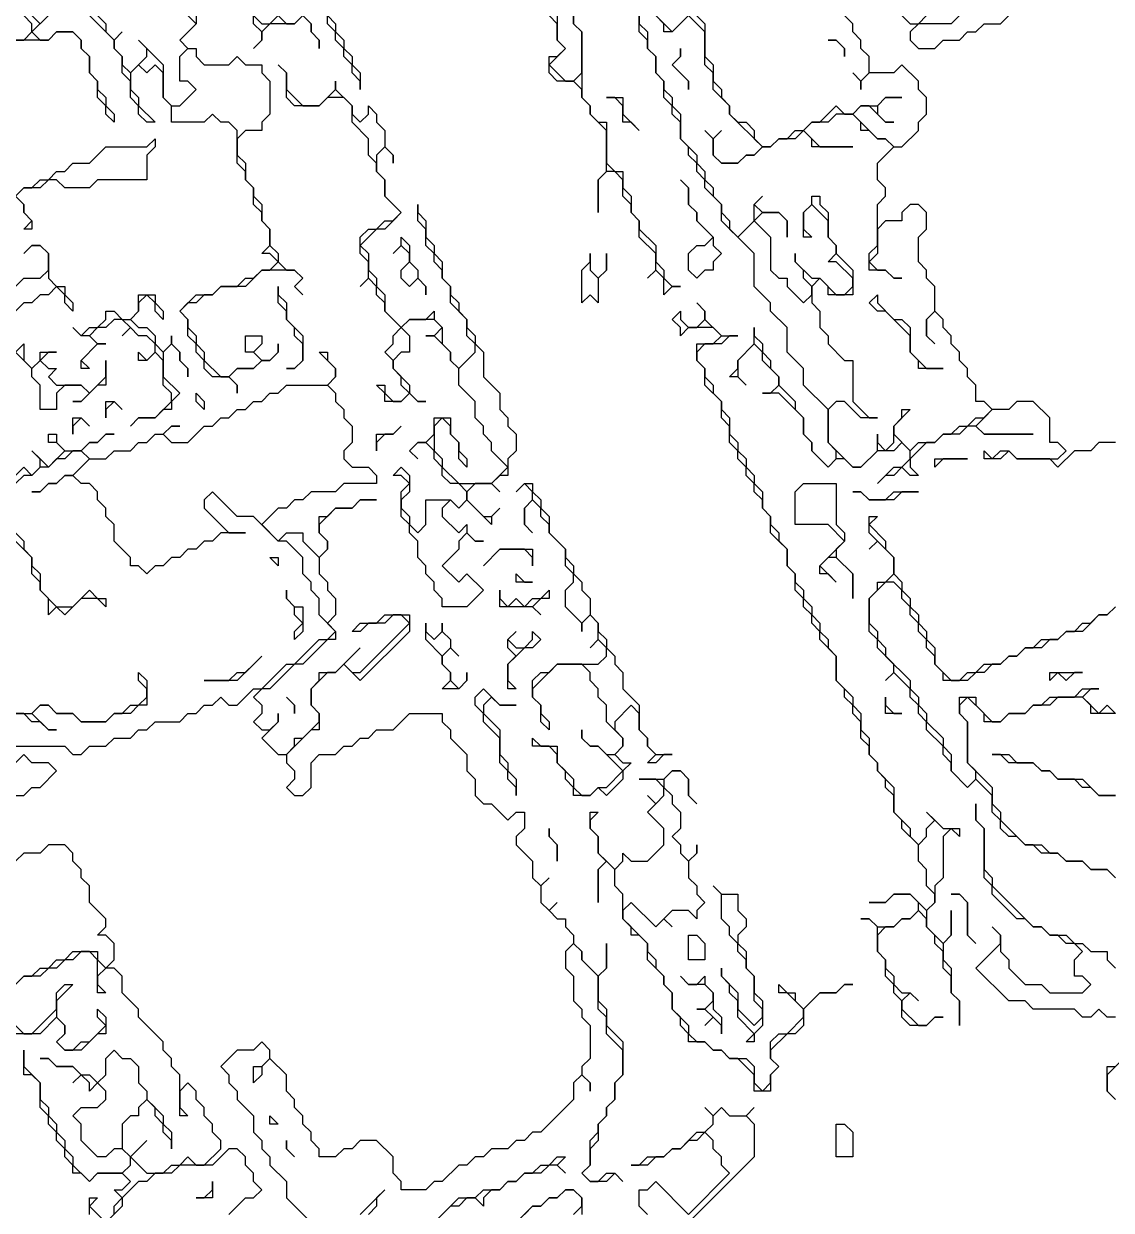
# Model space of a CAD drawing. Header units: metres. Extents: x 0 to 96.9, y 0 to 54.3.
# Drawn here: x 24.6 to 37.85, y 26.55 to 41 of the extents above; entities that cross this region are included whole.
import ezdxf

# ---------------------------------------------------------------- set-up
doc = ezdxf.new("R2010")
doc.units = ezdxf.units.M

msp = doc.modelspace()

# ---------------------------------------------------------------- linework, layer by layer
for points in [[(26.7, 41.7), (26.7, 41), (26.5, 40.8), (26.6, 40.7), (26.7, 40.7), (26.7, 40.6), (26.8, 40.5), (27.1, 40.5), (27.2, 40.6), (27.3, 40.5), (27.5, 40.5), (27.5, 40.4), (27.6, 40.3), (27.6, 39.9), (27.5, 39.8), (27.5, 39.7), (27.3, 39.7), (27.2, 39.6), (27.2, 39.4), (27.3, 39.3), (27.3, 39.1), (27.4, 39), (27.4, 38.9), (27.5, 38.8), (27.5, 38.6), (27.6, 38.5), (27.6, 38.3), (27.7, 38.2), (27.7, 38.1), (27.8, 38), (27.9, 38), (28, 37.9), (27.9, 37.8), (28, 37.7), (27.9, 37.8), (28, 37.9), (27.9, 38), (27.5, 38), (27.3, 37.8), (27, 37.8), (26.9, 37.7), (26.8, 37.7), (26.7, 37.6), (26.6, 37.6), (26.5, 37.5), (26.6, 37.4), (26.6, 37.3), (26.7, 37.2), (26.7, 37.1), (26.8, 37), (26.8, 36.9), (27, 36.7), (27.1, 36.7), (27.2, 36.8), (27.4, 36.8), (27.5, 36.9), (27.4, 37), (27.3, 37), (27.3, 37.2), (27.5, 37.2), (27.5, 37.1), (27.4, 37), (27.5, 36.9), (27.6, 36.9), (27.7, 37), (27.7, 37.1), (27.7, 37), (27.6, 36.9), (27.5, 36.9), (27.4, 36.8), (27.2, 36.8), (27.1, 36.7), (27.2, 36.6), (27.2, 36.5), (27.2, 36.6), (27.1, 36.7), (26.9, 36.7), (26.8, 36.8), (26.8, 36.9), (26.7, 37), (26.7, 37.1), (26.6, 37.2), (26.6, 37.4), (26.5, 37.5), (26.7, 37.7), (26.9, 37.7), (27, 37.8), (27.2, 37.8), (27.3, 37.9), (27.4, 37.9), (27.5, 38), (27.6, 38), (27.7, 38.1), (27.6, 38.2), (27.5, 38.2), (27.6, 38.3), (27.6, 38.5), (27.5, 38.6), (27.5, 38.7), (27.4, 38.8), (27.4, 39), (27.3, 39.1), (27.3, 39.2), (27.2, 39.3), (27.2, 39.7), (27.1, 39.8), (27, 39.8), (26.9, 39.9), (26.8, 39.8), (26.4, 39.8), (26.4, 40), (26.3, 40.1), (26.3, 40.4), (26.2, 40.5), (26.1, 40.4), (26, 40.5), (25.9, 40.4), (25.9, 40.2), (26, 40.1), (26, 40), (26.2, 39.8), (26.1, 39.8), (26, 39.9), (26, 40), (25.9, 40.1), (25.9, 40.3), (25.8, 40.4), (25.8, 40.6), (25.7, 40.7), (25.7, 40.8), (25.3, 41.2)], [(24.5, 41.3), (24.8, 41), (24.9, 41.1)], [(25.4, 41.2), (25.6, 41), (25.6, 40.9), (25.7, 40.8), (25.8, 40.9), (25.7, 40.8), (25.7, 40.7), (25.8, 40.6), (25.8, 40.5), (25.9, 40.4), (26.1, 40.6), (26.1, 40.7), (26, 40.8), (26.3, 40.5), (26.3, 40.1), (26.4, 40), (26.5, 40), (26.7, 40.2), (26.6, 40.3), (26.5, 40.3), (26.5, 40.6), (26.6, 40.7), (26.5, 40.8), (26.7, 41), (26.5, 41.2)], [(27.9, 41.2), (28.1, 41), (28.1, 40.9), (28.2, 40.8), (28.2, 40.7), (28.2, 40.8), (28.1, 40.9), (28.1, 41), (28, 41.1), (27.9, 41), (27.6, 41), (27.5, 40.9), (27.5, 40.8), (27.4, 40.7), (27.5, 40.8), (27.5, 40.9), (27.4, 41), (27.4, 41.2)], [(32.6, 41.3), (32.9, 41), (32.9, 40.6), (33, 40.5), (33, 40.3), (33.1, 40.2), (33.1, 40.1), (33.2, 40), (33.2, 39.9), (33.3, 39.8), (33.4, 39.8), (33.5, 39.7), (33.5, 39.6), (33.6, 39.5), (33.7, 39.5), (33.8, 39.6), (33.9, 39.6), (34, 39.7), (34.1, 39.7), (34.2, 39.8), (34.3, 39.8), (34.5, 40), (34.6, 39.9), (34.7, 39.9), (34.8, 40), (35, 40), (35.1, 40.1), (35.3, 40.1), (35.1, 40.1), (35, 40), (35, 39.9), (35.1, 39.8), (35.2, 39.8), (35.1, 39.8), (34.9, 40), (34.8, 40), (34.7, 39.9), (35, 39.6), (35.1, 39.6), (35.2, 39.5), (35.3, 39.5), (35.5, 39.7), (35.5, 39.8), (35.6, 39.9), (35.6, 40.1), (35.5, 40.2), (35.5, 40.3), (35.3, 40.5), (35.2, 40.4), (34.9, 40.4), (34.8, 40.3), (34.8, 40.2), (34.8, 40.3), (34.7, 40.4), (34.8, 40.3), (34.9, 40.4), (34.9, 40.6), (34.8, 40.7), (34.8, 40.8), (34.7, 40.9), (34.7, 41), (34.6, 41.1)], [(35.2, 41.2), (35.4, 41), (35.5, 41), (35.6, 41.1)], [(24.9, 41.1), (24.7, 40.9), (24.8, 40.8), (24.9, 40.8), (25, 40.9), (25.2, 40.9), (25.3, 40.8), (25.3, 40.7), (25.4, 40.6), (25.4, 40.4), (25.5, 40.3), (25.5, 40.2), (25.6, 40.1), (25.6, 40), (25.7, 39.9), (25.7, 39.8), (25.6, 39.9), (25.6, 40), (25.5, 40.1), (25.5, 40.3), (25.4, 40.4), (25.4, 40.6), (25.3, 40.7), (25.3, 40.8), (25.2, 40.9), (25, 40.9), (24.9, 40.8), (24.5, 40.8), (24.6, 40.8), (24.7, 40.9), (24.7, 41), (24.6, 41.1)], [(27.4, 41.1), (27.5, 41), (27.6, 41), (27.7, 41.1), (27.8, 41), (27.9, 41), (28, 41.1)], [(28.3, 41.1), (28.4, 41), (28.4, 40.9), (28.5, 40.8), (28.5, 40.7), (28.6, 40.6), (28.6, 40.5), (28.7, 40.4), (28.7, 40.2), (28.7, 40.3), (28.6, 40.4), (28.6, 40.5), (28.5, 40.6), (28.5, 40.7), (28.4, 40.8), (28.4, 40.9), (28.3, 41), (28.3, 41.1)], [(31.1, 41.1), (31.1, 40.8), (31.2, 40.7), (31, 40.5), (31.2, 40.3), (31.3, 40.3), (31.4, 40.4), (31.4, 40.9), (31.3, 41), (31.3, 41.1), (31.3, 41), (31.4, 40.9), (31.4, 40.1), (31.5, 40), (31.5, 39.9), (31.6, 39.8), (31.7, 39.8), (31.7, 39.3), (31.8, 39.2), (31.9, 39.2), (31.9, 39), (32, 38.9), (32, 38.7), (32.1, 38.6), (32.1, 38.5), (32.3, 38.3), (32.3, 38.1), (32.4, 38), (32.4, 37.9), (32.5, 37.8), (32.6, 37.8), (32.5, 37.8), (32.4, 37.7), (32.4, 37.9), (32.3, 38), (32.2, 37.9), (32.3, 38), (32.3, 38.2), (32.1, 38.4), (32.1, 38.6), (32, 38.7), (32, 38.8), (31.9, 38.9), (31.9, 39.1), (31.8, 39.2), (31.7, 39.2), (31.6, 39.1), (31.6, 38.7), (31.6, 39.1), (31.7, 39.2), (31.7, 39.7), (31.5, 39.9), (31.5, 40), (31.4, 40.1), (31.4, 40.2), (31.3, 40.3), (31.1, 40.3), (31, 40.4), (31, 40.6), (31.1, 40.6), (31.2, 40.7), (31.1, 40.8), (31.1, 41), (31, 41.1)], [(37.9, 35.9), (37.7, 35.9), (37.6, 35.8), (37.4, 35.8), (37.2, 35.6), (37.1, 35.7), (36.7, 35.7), (36.6, 35.8), (36.5, 35.7), (36.3, 35.7), (36.3, 35.8), (36.4, 35.7), (36.5, 35.8), (36.6, 35.8), (36.7, 35.7), (37.2, 35.7), (37.3, 35.8), (37.2, 35.9), (37.1, 35.9), (37.1, 36.2), (36.9, 36.4), (36.7, 36.4), (36.6, 36.3), (36.4, 36.3), (36.2, 36.1), (36.3, 36), (36.9, 36), (36.3, 36), (36.2, 36.1), (36.1, 36.1), (36, 36), (35.8, 36), (35.7, 35.9), (35.6, 35.9), (35.4, 35.7), (35.4, 35.6), (35.5, 35.5), (35.4, 35.5), (35.3, 35.6), (35.2, 35.5), (35.1, 35.5), (35, 35.4), (35.2, 35.6), (35.3, 35.6), (35.4, 35.7), (35.4, 35.8), (35.3, 35.9), (35.2, 35.8), (35, 35.8), (34.8, 35.6), (34.7, 35.6), (34.6, 35.7), (34.5, 35.7), (34.4, 35.6), (34.2, 35.8), (34.2, 35.9), (34.1, 36), (34.1, 36.2), (33.8, 36.5), (33.6, 36.5), (33.7, 36.5), (33.8, 36.6), (33.8, 36.7), (33.6, 36.9), (33.6, 37), (33.5, 37.1), (33.3, 36.9), (33.3, 36.7), (33.4, 36.6), (33.3, 36.7), (33.2, 36.7), (33.3, 36.8), (33.3, 36.9), (33.5, 37.1), (33.5, 37.3), (33.5, 37.2), (33.6, 37.1), (33.6, 37), (33.7, 36.9), (33.7, 36.8), (33.8, 36.7), (33.8, 36.6), (34, 36.4), (34, 36.3), (34.1, 36.2), (34.1, 36), (34.2, 35.9), (34.2, 35.8), (34.4, 35.6), (34.5, 35.7), (34.5, 35.8), (34.4, 35.9), (34.4, 36.3), (34.1, 36.6), (34.1, 36.8), (33.9, 37), (33.9, 37.3), (33.7, 37.5), (33.7, 37.6), (33.5, 37.8), (33.5, 38.2), (33.1, 38.6), (33.1, 38.8), (32.9, 39), (32.9, 39.1), (32.8, 39.2), (32.8, 39.3), (32.7, 39.4), (32.7, 39.5), (32.6, 39.6), (32.6, 39.8), (32.5, 39.9), (32.5, 40), (32.4, 40.1), (32.4, 40.3), (32.3, 40.4), (32.3, 40.6), (32.2, 40.7), (32.2, 40.8), (32.1, 40.9), (32.1, 41.1)], [(32.1, 41.1), (32.1, 41), (32.2, 40.9), (32.2, 40.7), (32.3, 40.6), (32.3, 40.4), (32.4, 40.3), (32.4, 40.2), (32.5, 40.1), (32.5, 40), (32.6, 39.9), (32.6, 39.6), (32.8, 39.4), (32.8, 39.3), (32.9, 39.2), (32.9, 39.1), (33, 39), (33, 38.9), (33.1, 38.8), (33.1, 38.7), (33.2, 38.6), (33.2, 38.5), (33.3, 38.4), (33.5, 38.6), (33.5, 38.8), (33.6, 38.9), (33.5, 38.8), (33.6, 38.7), (33.8, 38.7), (33.9, 38.6), (33.9, 38.4), (33.9, 38.6), (33.8, 38.7), (33.6, 38.7), (33.5, 38.6), (33.7, 38.4), (33.7, 38), (33.8, 37.9), (33.9, 37.9), (33.9, 37.8), (34.1, 37.6), (34.2, 37.7), (34.2, 37.8), (34.1, 37.9), (34.1, 38), (34, 38.1), (34, 38.2), (34, 38.1), (34.2, 37.9), (34.3, 37.9), (34.5, 37.7), (34.6, 37.7), (34.7, 37.8), (34.7, 37.9), (34.5, 38.1), (34.4, 38.1), (34.5, 38.2), (34.5, 38.3), (34.4, 38.4), (34.4, 38.6), (34.2, 38.8), (34.1, 38.7), (34.1, 38.5), (34.2, 38.4), (34.1, 38.4), (34.1, 38.7), (34.2, 38.8), (34.2, 38.9), (34.3, 38.9), (34.3, 38.8), (34.4, 38.7), (34.4, 38.4), (34.5, 38.3), (34.5, 38.2), (34.7, 38), (34.7, 37.7), (34.4, 37.7), (34.4, 37.8), (34.3, 37.9), (34.2, 37.8), (34.2, 37.6), (34.3, 37.5), (34.3, 37.3), (34.4, 37.2), (34.4, 37.1), (34.6, 36.9), (34.7, 36.9), (34.7, 36.4), (34.9, 36.2), (35, 36.2), (34.8, 36.2), (34.6, 36.4), (34.5, 36.4), (34.4, 36.3), (34.4, 35.9), (34.7, 35.6), (34.8, 35.6), (35, 35.8), (35, 36), (35, 35.9), (35.1, 35.8), (35.2, 35.9), (35.2, 36.1), (35.3, 36.2), (35.3, 36.3), (35.4, 36.3), (35.2, 36.1), (35.2, 36), (35.4, 35.8), (35.5, 35.9), (35.7, 35.9), (35.8, 36), (35.9, 36), (36, 36.1), (36.1, 36.1), (36.2, 36.2), (36.3, 36.2), (36.4, 36.3), (36.3, 36.4), (36.2, 36.4), (36.2, 36.6), (36.1, 36.7), (36.1, 36.8), (36, 36.9), (36, 37), (35.9, 37.1), (35.9, 37.2), (35.8, 37.3), (35.8, 37.4), (35.7, 37.5), (35.6, 37.4), (35.6, 37.2), (35.7, 37.1), (35.6, 37.2), (35.6, 37.4), (35.7, 37.5), (35.7, 37.8), (35.6, 37.9), (35.6, 38), (35.5, 38.1), (35.5, 38.4), (35.6, 38.5), (35.6, 38.7), (35.5, 38.8), (35.4, 38.8), (35.3, 38.7), (35.3, 38.6), (35.1, 38.6), (35, 38.5), (35, 38.2), (34.9, 38.1), (35, 38), (35.1, 38), (35.2, 37.9), (35.3, 37.9), (35.2, 37.9), (35.1, 38), (34.9, 38), (34.9, 38.2), (35, 38.3), (35, 38.8), (35.1, 38.9), (35.1, 39), (35, 39.1), (35, 39.3), (35.2, 39.5), (35.1, 39.6), (35, 39.6), (34.9, 39.7), (34.8, 39.7), (34.8, 39.8), (34.7, 39.9), (34.5, 39.9), (34.4, 39.8), (34.2, 39.8), (34.1, 39.7), (34.3, 39.5), (34.7, 39.5), (34.2, 39.5), (34.2, 39.6), (34.1, 39.7), (34, 39.6), (33.8, 39.6), (33.7, 39.5), (33.6, 39.5), (33.5, 39.4), (33.4, 39.4), (33.3, 39.3), (33.1, 39.3), (33, 39.4), (33, 39.6), (32.9, 39.7), (33, 39.6), (33.1, 39.7), (33, 39.6), (33, 39.4), (33.1, 39.3), (33.3, 39.3), (33.4, 39.4), (33.5, 39.4), (33.6, 39.5), (33.2, 39.9), (33.2, 40), (33, 40.2), (33, 40.4), (32.9, 40.5), (32.9, 40.9), (32.7, 41.1), (32.5, 40.9), (32.4, 40.9), (32.4, 41), (32.3, 41.1), (32.5, 40.9), (32.7, 41.1)], [(36, 41.1), (35.9, 41), (35.5, 41), (35.4, 40.9), (35.4, 40.8), (35.5, 40.7), (35.7, 40.7), (35.8, 40.8), (36, 40.8), (36.1, 40.9), (36.2, 40.9), (36.3, 41), (36.5, 41), (36.6, 41.1)], [(24.5, 38.9), (24.6, 39), (24.7, 39), (24.8, 39.1), (24.9, 39.1), (25, 39.2), (25.1, 39.2), (25.2, 39.3), (25.4, 39.3), (25.6, 39.5), (26.1, 39.5), (26.2, 39.6), (26.2, 39.5), (26.1, 39.4), (26.1, 39.1), (25.5, 39.1), (25.4, 39), (25.1, 39), (25, 39.1), (24.9, 39.1), (24.8, 39), (24.6, 39), (24.5, 38.9), (24.6, 38.8), (24.6, 38.7), (24.7, 38.6), (24.7, 38.5), (24.6, 38.5), (24.7, 38.6), (24.6, 38.7), (24.6, 38.8), (24.5, 38.9)], [(24.5, 37.8), (24.6, 37.9), (24.8, 37.9), (24.9, 38), (24.9, 38.2), (24.8, 38.3), (24.7, 38.3), (24.6, 38.2), (24.7, 38.3), (24.8, 38.3), (24.9, 38.2), (24.9, 37.9), (25, 37.8), (25.1, 37.8), (25.1, 37.7), (25.2, 37.6), (25.2, 37.5), (25.1, 37.6), (25.1, 37.7), (25, 37.8), (24.9, 37.7), (24.8, 37.7), (24.7, 37.6), (24.6, 37.6), (24.5, 37.5)], [(24.4, 35.4), (24.6, 35.6), (24.7, 35.5), (24.8, 35.6), (24.8, 35.7), (24.7, 35.8), (24.9, 35.6), (25.1, 35.8), (25, 35.9), (24.9, 35.9), (24.9, 36), (25, 36), (25, 35.9), (25.1, 35.8), (25.3, 35.8), (25.4, 35.9), (25.5, 35.9), (25.6, 36), (25.7, 36), (25.6, 36), (25.5, 35.9), (25.4, 35.9), (25.3, 35.8), (25.4, 35.7), (25.6, 35.7), (25.7, 35.8), (25.9, 35.8), (26, 35.9), (26.1, 35.9), (26.2, 36), (26.3, 36), (26.4, 36.1), (26.5, 36.1), (26.4, 36.1), (26.3, 36), (26.4, 35.9), (26.6, 35.9), (26.8, 36.1), (26.9, 36.1), (27, 36.2), (27.1, 36.2), (27.2, 36.3), (27.3, 36.3), (27.4, 36.4), (27.5, 36.4), (27.6, 36.5), (27.7, 36.5), (27.8, 36.6), (28.3, 36.6), (28.4, 36.7), (28.4, 36.8), (28.2, 37), (28.3, 37), (28.3, 36.9), (28.4, 36.8), (28.4, 36.7), (28.3, 36.6), (28.4, 36.5), (28.4, 36.4), (28.5, 36.3), (28.5, 36.2), (28.6, 36.1), (28.6, 35.9), (28.5, 35.8), (28.5, 35.7), (28.6, 35.6), (28.8, 35.6), (28.9, 35.5), (28.9, 35.4), (28.5, 35.4), (28.4, 35.3), (28.1, 35.3), (28, 35.2), (27.9, 35.2), (27.8, 35.1), (27.7, 35.1), (27.5, 34.9), (27.7, 34.7), (27.8, 34.8), (28, 34.8), (28, 34.7), (28.2, 34.5), (28.3, 34.6), (28.3, 34.7), (28.2, 34.8), (28.2, 35), (28.3, 35), (28.4, 35.1), (28.6, 35.1), (28.7, 35.2), (28.9, 35.2), (28.7, 35.2), (28.6, 35.1), (28.4, 35.1), (28.2, 34.9), (28.2, 34.8), (28.3, 34.7), (28.3, 34.6), (28.2, 34.5), (28.2, 34.3), (28.3, 34.2), (28.3, 34.1), (28.4, 34), (28.4, 33.8), (28.3, 33.7), (28.4, 33.6), (28.4, 33.5), (28.3, 33.5), (28, 33.2), (27.9, 33.2), (27.6, 32.9), (27.5, 32.9), (27.4, 32.8), (27.5, 32.7), (27.5, 32.6), (27.4, 32.5), (27.5, 32.4), (27.6, 32.4), (27.7, 32.5), (27.7, 32.6), (27.7, 32.5), (27.5, 32.3), (27.7, 32.1), (27.8, 32.1), (27.9, 32.2), (27.9, 32.3), (28, 32.3), (28.2, 32.5), (28.2, 32.6), (28.1, 32.7), (28.1, 32.9), (28.2, 33), (28.2, 33.1), (28.4, 33.1), (28.7, 33.4), (28.5, 33.2), (28.6, 33.1), (28.7, 33.1), (29.3, 33.7), (29.2, 33.8), (29.1, 33.8), (29, 33.7), (28.8, 33.7), (28.7, 33.6), (28.6, 33.6), (28.7, 33.7), (28.9, 33.7), (29, 33.8), (29.3, 33.8), (29.3, 33.6), (28.7, 33), (28.5, 33.2), (28.4, 33.1), (28.3, 33.1), (28.1, 32.9), (28.1, 32.7), (28.2, 32.6), (28.2, 32.4), (28.1, 32.4), (27.8, 32.1), (27.8, 32), (27.9, 31.9), (27.9, 31.8), (27.8, 31.7), (27.9, 31.6), (28, 31.6), (28.1, 31.7), (28.1, 32), (28.2, 32.1), (28.4, 32.1), (28.5, 32.2), (28.6, 32.2), (28.7, 32.3), (28.8, 32.3), (28.9, 32.4), (29.1, 32.4), (29.3, 32.6), (29.7, 32.6), (29.7, 32.5), (29.8, 32.4), (29.8, 32.3), (30, 32.1), (30, 31.9), (30.1, 31.8), (30.1, 31.6), (30.2, 31.5), (30.3, 31.5), (30.5, 31.3), (30.6, 31.4), (30.7, 31.4), (30.7, 31.2), (30.6, 31.1), (30.6, 31), (30.8, 30.8), (30.8, 30.6), (30.9, 30.5), (31, 30.6), (30.9, 30.5), (30.9, 30.3), (31, 30.2), (31.1, 30.3), (31, 30.2), (31.1, 30.1), (31.2, 30.1), (31.2, 30), (31.3, 29.9), (31.3, 29.8), (31.4, 29.7), (31.4, 29.6), (31.6, 29.4), (31.7, 29.5), (31.7, 29.8), (31.7, 29.5), (31.6, 29.4), (31.6, 29.1), (31.7, 29), (31.7, 28.8), (31.9, 28.6), (31.9, 28.2), (31.8, 28.1), (31.8, 27.9), (31.7, 27.8), (31.7, 27.7), (31.6, 27.6), (31.6, 27.4), (31.5, 27.3), (31.5, 27.1), (31.4, 27), (31.5, 26.9), (31.6, 26.9), (31.7, 27), (31.8, 27), (31.9, 26.9), (31.8, 27), (31.7, 26.9), (31.5, 26.9), (31.4, 27), (31.5, 27.1), (31.5, 27.4), (31.6, 27.5), (31.6, 27.6), (31.7, 27.7), (31.7, 27.8), (31.8, 27.9), (31.8, 28.1), (31.9, 28.2), (31.9, 28.5), (31.7, 28.7), (31.7, 28.9), (31.6, 29), (31.6, 29.4), (31.4, 29.6), (31.4, 29.7), (31.3, 29.8), (31.2, 29.7), (31.2, 29.5), (31.3, 29.4), (31.3, 29.1), (31.4, 29), (31.4, 28.9), (31.5, 28.8), (31.5, 28.4), (31.4, 28.3), (31.4, 28.2), (31.5, 28.1), (31.5, 28), (31.5, 28.1), (31.4, 28.2), (31.3, 28.1), (31.3, 27.9), (30.9, 27.5), (30.8, 27.5), (30.7, 27.4), (30.6, 27.4), (30.5, 27.3), (30.3, 27.3), (30.2, 27.2), (30.1, 27.2), (30, 27.1), (29.9, 27.1), (29.7, 26.9), (29.6, 26.9), (29.5, 26.8), (29.2, 26.8), (29.2, 26.9), (29.1, 27), (29.1, 27.2), (28.9, 27.4), (28.7, 27.4), (28.6, 27.3), (28.5, 27.3), (28.4, 27.2), (28.2, 27.2), (28.2, 27.3), (28.1, 27.4), (28.1, 27.5), (28, 27.6), (28, 27.7), (27.9, 27.8), (27.9, 27.9), (27.8, 28), (27.8, 28.2), (27.6, 28.4), (27.5, 28.3), (27.5, 28.2), (27.4, 28.1), (27.4, 28.3), (27.5, 28.3), (27.6, 28.4), (27.6, 28.5), (27.5, 28.6), (27.4, 28.5), (27.2, 28.5), (27, 28.3), (27.1, 28.2), (27.1, 28.1), (27.2, 28), (27.2, 27.9), (27.4, 27.7), (27.4, 27.5), (27.5, 27.4), (27.5, 27.3), (27.6, 27.2), (27.6, 27.1), (27.8, 26.9), (27.8, 26.7), (28.1, 26.4)], [(24.5, 32.2), (25.1, 32.2), (25.2, 32.1), (25.3, 32.1), (25.4, 32.2), (25.6, 32.2), (25.7, 32.3), (25.9, 32.3), (26, 32.4), (26.1, 32.4), (26.2, 32.5), (26.5, 32.5), (26.6, 32.6), (26.7, 32.6), (26.8, 32.7), (26.9, 32.7), (27, 32.8), (27.1, 32.7), (27.2, 32.7), (27.4, 32.9), (27.5, 32.9), (27.8, 33.2), (27.9, 33.2), (28.2, 33.5), (28.3, 33.5), (28.4, 33.6), (28.2, 33.8), (28.2, 34), (28.1, 34.1), (28.1, 34.2), (28, 34.3), (28, 34.5), (27.8, 34.7), (27.7, 34.7), (27.4, 35), (27.2, 35), (26.9, 35.3), (26.8, 35.2), (26.8, 35.1), (27.1, 34.8), (27.3, 34.8), (27, 34.8), (26.9, 34.7), (26.8, 34.7), (26.7, 34.6), (26.6, 34.6), (26.5, 34.5), (26.4, 34.5), (26.3, 34.4), (26.2, 34.4), (26.1, 34.3), (26, 34.4), (25.9, 34.4), (25.9, 34.5), (25.7, 34.7), (25.7, 34.9), (25.6, 35), (25.6, 35.1), (25.5, 35.2), (25.5, 35.3), (25.4, 35.4), (25.3, 35.4), (25.2, 35.5), (25.1, 35.5), (25, 35.4), (24.9, 35.4), (24.8, 35.3), (24.7, 35.3), (24.8, 35.3), (24.9, 35.4), (25, 35.4), (25.1, 35.5), (25.2, 35.5), (25.4, 35.7), (25.3, 35.8), (25.2, 35.8), (25.1, 35.7), (25, 35.7), (24.9, 35.6), (24.8, 35.6), (24.7, 35.5), (24.6, 35.5), (24.5, 35.4)], [(37.9, 30.6), (37.8, 30.7), (37.6, 30.7), (37.5, 30.8), (37.3, 30.8), (37.2, 30.9), (37, 30.9), (36.9, 31), (36.8, 31), (36.7, 31.1), (36.6, 31.1), (36.5, 31.2), (36.5, 31.3), (36.4, 31.4), (36.4, 31.6), (36.2, 31.8), (36.1, 31.7), (35.9, 31.9), (35.9, 32), (35.8, 32.1), (35.8, 32.2), (35.6, 32.4), (35.6, 32.5), (35.5, 32.6), (35.5, 32.7), (35.4, 32.8), (35.4, 32.9), (35.2, 33.1), (35.1, 33), (35.2, 33.1), (35.2, 33.2), (35, 33.4), (35, 33.5), (34.9, 33.6), (34.9, 34), (35, 34.1), (35, 34.2), (35.1, 34.2), (35.2, 34.3), (35.2, 34.5), (35, 34.7), (34.9, 34.6), (35, 34.7), (34.9, 34.8), (34.9, 35), (35, 35), (34.9, 34.9), (35.1, 34.7), (35.1, 34.6), (35.2, 34.5), (35.2, 34.3), (35.3, 34.2), (35.3, 34.1), (35.4, 34), (35.4, 33.9), (35.5, 33.8), (35.5, 33.7), (35.6, 33.6), (35.6, 33.5), (35.7, 33.4), (35.7, 33.2), (35.9, 33), (36, 33), (36.1, 33.1), (36.2, 33.1), (36.3, 33.2), (36.5, 33.2), (36.6, 33.3), (36.7, 33.3), (36.8, 33.4), (36.9, 33.4), (37, 33.5), (37.2, 33.5), (37.3, 33.6), (37.4, 33.6), (37.5, 33.7), (37.6, 33.7), (37.7, 33.8), (37.8, 33.8), (37.9, 33.9)], [(24.5, 34.8), (24.6, 34.7), (24.6, 34.6), (24.7, 34.5), (24.7, 34.4), (24.8, 34.3), (24.8, 34.1), (25, 33.9), (25.2, 33.9), (25.4, 34.1), (25.5, 34), (25.6, 34), (25.6, 33.9), (25.5, 34), (25.3, 34), (25.1, 33.8), (25, 33.9), (24.9, 33.8), (24.9, 34), (24.8, 34.1), (24.8, 34.2), (24.7, 34.3), (24.7, 34.5), (24.5, 34.7)], [(37.9, 33.9), (37.8, 33.8), (37.7, 33.8), (37.5, 33.6), (37.3, 33.6), (37.2, 33.5), (37.1, 33.5), (37, 33.4), (36.8, 33.4), (36.7, 33.3), (36.6, 33.3), (36.5, 33.2), (36.4, 33.2), (36.3, 33.1), (36.2, 33.1), (36.1, 33), (35.8, 33), (35.8, 33.1), (35.7, 33.2), (35.7, 33.3), (35.6, 33.4), (35.6, 33.5), (35.5, 33.6), (35.5, 33.7), (35.4, 33.8), (35.4, 33.9), (35.3, 34), (35.3, 34.1), (35.2, 34.2), (35.1, 34.2), (34.9, 34), (34.9, 33.7), (35, 33.6), (35, 33.5), (35.1, 33.4), (35.1, 33.3), (35.4, 33), (35.4, 32.9), (35.5, 32.8), (35.5, 32.7), (35.6, 32.6), (35.6, 32.5), (35.8, 32.3), (35.8, 32.2), (35.9, 32.1), (35.9, 31.9), (36.1, 31.7), (36.2, 31.8), (36.2, 31.9), (36.1, 32), (36.1, 32.5), (36, 32.6), (36, 32.8), (36.2, 32.8), (36.2, 32.7), (36.4, 32.5), (36.5, 32.5), (36.6, 32.6), (36.8, 32.6), (36.9, 32.7), (37, 32.7), (37.1, 32.8), (37.4, 32.8), (37.5, 32.9), (37.7, 32.9), (37.6, 32.9), (37.5, 32.8), (37.7, 32.6), (37.8, 32.7), (37.9, 32.6)], [(24.5, 32.6), (24.7, 32.6), (24.8, 32.7), (24.9, 32.7), (25, 32.6), (25.2, 32.6), (25.3, 32.5), (25.6, 32.5), (25.7, 32.6), (25.8, 32.6), (25.9, 32.7), (26, 32.7), (26.1, 32.8), (26.1, 32.9), (26, 33), (26, 33.1), (26.1, 33), (26.1, 32.7), (26, 32.7), (25.9, 32.6), (25.7, 32.6), (25.6, 32.5), (25.3, 32.5), (25.2, 32.6), (25, 32.6), (24.9, 32.7), (24.8, 32.7), (24.7, 32.6), (24.9, 32.4), (25, 32.4), (24.9, 32.4), (24.8, 32.5), (24.7, 32.5), (24.6, 32.6), (24.4, 32.6)], [(37.9, 32.6), (37.6, 32.6), (37.6, 32.7), (37.5, 32.8), (37.2, 32.8), (37.1, 32.7), (36.9, 32.7), (36.8, 32.6), (36.6, 32.6), (36.5, 32.5), (36.3, 32.5), (36.3, 32.6), (36.1, 32.8), (36, 32.7), (36, 32.6), (36.1, 32.5), (36.1, 32), (36.4, 31.7), (36.4, 31.5), (36.5, 31.4), (36.5, 31.3), (36.8, 31), (37, 31), (37.1, 30.9), (37.2, 30.9), (37.3, 30.8), (37.5, 30.8), (37.6, 30.7), (37.8, 30.7), (37.9, 30.6)], [(24.5, 31.6), (24.6, 31.6), (24.7, 31.7), (24.8, 31.7), (25, 31.9), (24.9, 32), (24.7, 32), (24.6, 32.1), (24.5, 32)], [(37.9, 31.6), (37.7, 31.6), (37.6, 31.7), (37.5, 31.7), (37.4, 31.8), (37.2, 31.8), (37.1, 31.9), (37, 31.9), (36.9, 32), (36.6, 32), (36.5, 32.1), (36.4, 32.1), (36.6, 32.1), (36.7, 32), (36.9, 32), (37, 31.9), (37.1, 31.9), (37.2, 31.8), (37.5, 31.8), (37.7, 31.6), (37.9, 31.6)], [(37.9, 28.9), (37.8, 28.9), (37.7, 29), (37.6, 28.9), (37.5, 28.9), (37.4, 29), (36.9, 29), (36.8, 29.1), (36.6, 29.1), (36.2, 29.5), (36.5, 29.8), (36.5, 29.9), (36.4, 30), (36.5, 29.9), (36.5, 29.7), (36.6, 29.6), (36.6, 29.5), (36.8, 29.3), (37, 29.3), (37.1, 29.2), (37.5, 29.2), (37.6, 29.3), (37.5, 29.4), (37.4, 29.4), (37.4, 29.6), (37.5, 29.7), (37.4, 29.8), (37.3, 29.8), (37.2, 29.9), (37.1, 29.9), (37, 30), (36.9, 30), (36.8, 30.1), (36.7, 30.1), (36.4, 30.4), (36.4, 30.5), (36.3, 30.6), (36.3, 31.2), (36.2, 31.3), (36.2, 31.5), (36.2, 31.3), (36.3, 31.2), (36.3, 30.7), (36.4, 30.6), (36.4, 30.5), (36.9, 30), (37, 30), (37.1, 29.9), (37.3, 29.9), (37.4, 29.8), (37.5, 29.8), (37.6, 29.7), (37.8, 29.7), (37.8, 29.6), (37.9, 29.5)], [(24.5, 29.3), (24.6, 29.4), (24.7, 29.4), (24.8, 29.5), (24.9, 29.5), (25, 29.6), (25.1, 29.6), (25.2, 29.7), (25.5, 29.7), (25.5, 29.6), (25.6, 29.5), (25.7, 29.6), (25.7, 29.8), (25.6, 29.9), (25.5, 29.9), (25.6, 30), (25.6, 30.1), (25.4, 30.3), (25.4, 30.5), (25.3, 30.6), (25.3, 30.7), (25.2, 30.8), (25.2, 30.9), (25.1, 31), (24.9, 31), (24.8, 30.9), (24.6, 30.9), (24.5, 30.8)], [(25.7, 26.5), (25.7, 26.6), (25.8, 26.7), (25.7, 26.8), (25.8, 26.8), (25.9, 26.9), (25.8, 27), (25.5, 27), (25.4, 26.9), (25.3, 27), (25.2, 27), (25.2, 27.1), (25.1, 27.2), (25.1, 27.3), (25, 27.4), (25, 27.5), (24.9, 27.6), (24.9, 27.7), (24.8, 27.8), (24.8, 28.1), (24.7, 28.2), (24.6, 28.2), (24.6, 28.5), (24.6, 28.3), (24.8, 28.1), (24.8, 27.9), (24.9, 27.8), (24.9, 27.7), (25, 27.6), (25, 27.5), (25.1, 27.4), (25.1, 27.3), (25.2, 27.2), (25.2, 27.1), (25.4, 26.9), (25.5, 27), (25.8, 27), (25.9, 27.1), (25.9, 27.2), (25.8, 27.3), (25.7, 27.3), (25.6, 27.2), (25.5, 27.2), (25.3, 27.4), (25.3, 27.6), (25.2, 27.7), (25.3, 27.8), (25.5, 27.8), (25.6, 27.9), (25.6, 28), (25.5, 28.1), (25.4, 28), (25.4, 28.1), (25.3, 28.2), (25.2, 28.1), (25.3, 28.2), (25.2, 28.3), (25, 28.3), (24.9, 28.4), (24.8, 28.4), (24.9, 28.4), (25, 28.3), (25.2, 28.3), (25.3, 28.2), (25.4, 28.2), (25.5, 28.1), (25.6, 28.2), (25.6, 28.4), (25.7, 28.5), (25.8, 28.4), (25.9, 28.4), (26, 28.3), (26, 28.1), (26.1, 28), (26.1, 27.9), (26.3, 27.7), (26.3, 27.6), (26.4, 27.5), (26.4, 27.3), (26.4, 27.4), (26.3, 27.5), (26.3, 27.6), (26.2, 27.7), (26.2, 27.8), (26.1, 27.9), (26, 27.8), (26, 27.7), (25.9, 27.7), (25.8, 27.6), (25.8, 27.3), (25.9, 27.2), (26.1, 27.4), (25.9, 27.2), (26.1, 27), (26.3, 27), (26.4, 27.1), (26.5, 27.1), (26.6, 27.2), (26.7, 27.1), (26.8, 27.1), (27, 27.3), (27, 27.4), (26.9, 27.5), (26.9, 27.6), (26.8, 27.7), (26.8, 27.8), (26.7, 27.9), (26.7, 28), (26.6, 28.1), (26.5, 28), (26.5, 27.8), (26.6, 27.7), (26.5, 27.7), (26.5, 28.2), (26.4, 28.3), (26.4, 28.4), (26.3, 28.5), (26.3, 28.6), (26, 28.9), (26, 29), (25.8, 29.2), (25.8, 29.4), (25.7, 29.5), (25.6, 29.5), (25.5, 29.4), (25.5, 29.3), (25.6, 29.2), (25.5, 29.2), (25.5, 29.6), (25.4, 29.7), (25.3, 29.7), (25.2, 29.6), (25.1, 29.6), (25, 29.5), (24.9, 29.5), (24.8, 29.4), (24.6, 29.4), (24.3, 29.1)], [(24.3, 29), (24.6, 28.7), (24.7, 28.7), (25, 29), (25, 29.2), (25.1, 29.3), (25.2, 29.3), (25, 29.1), (25, 28.9), (25.1, 28.8), (25.1, 28.7), (25, 28.6), (25.1, 28.5), (25.2, 28.5), (25.3, 28.6), (25.4, 28.6), (25.6, 28.8), (25.5, 28.9), (25.5, 29), (25.6, 28.9), (25.6, 28.7), (25.5, 28.7), (25.3, 28.5), (25.1, 28.5), (25, 28.6), (25.1, 28.7), (25.1, 28.8), (25, 28.9), (24.8, 28.7), (24.5, 28.7)], [(38, 28.4), (37.8, 28.2), (37.8, 28), (37.9, 27.9)], [(37.9, 27.9), (37.8, 28), (37.8, 28.3), (37.9, 28.3)], [(32.2, 26.5), (32.1, 26.6), (32.1, 26.8), (32.2, 26.8), (32.3, 26.9), (32.7, 26.5), (33.2, 27), (33.1, 27.1), (33.1, 27.2), (33, 27.3), (33, 27.4), (32.9, 27.5), (32.8, 27.4), (32.7, 27.4), (32.6, 27.3), (32.5, 27.3), (32.4, 27.2), (32.3, 27.2), (32.2, 27.1), (32, 27.1), (32.1, 27.1), (32.2, 27.2), (32.4, 27.2), (32.5, 27.3), (32.6, 27.3), (32.8, 27.5), (32.9, 27.5), (33, 27.6), (33, 27.7), (32.9, 27.8), (33, 27.7), (33.1, 27.8), (33.2, 27.7), (33.4, 27.7), (33.5, 27.8), (33.4, 27.7), (33.5, 27.6), (33.5, 27.2), (32.7, 26.4)], [(27.1, 26.5), (27.3, 26.7), (27.4, 26.7), (27.5, 26.8), (27.4, 26.9), (27.4, 27), (27.3, 27.1), (27.3, 27.2), (27.2, 27.3), (27.1, 27.3), (26.9, 27.1), (26.5, 27.1), (26.4, 27), (26.2, 27), (26.1, 26.9), (26, 26.9), (25.8, 26.7), (25.8, 26.6), (25.6, 26.4)], [(29.7, 26.5), (29.9, 26.7), (30.1, 26.7), (30.2, 26.8), (30.4, 26.8), (30.5, 26.9), (30.6, 26.9), (30.7, 27), (30.8, 27), (30.9, 27.1), (31, 27.1), (31.1, 27.2), (31.2, 27.2), (31.1, 27.1), (31.2, 27), (31.1, 27.1), (31, 27.1), (30.9, 27), (30.7, 27), (30.6, 26.9), (30.5, 26.9), (30.4, 26.8), (30.3, 26.8), (30.2, 26.7), (30.2, 26.6), (30.1, 26.7), (30, 26.7), (29.9, 26.6), (29.8, 26.6), (29.6, 26.4)], [(28.7, 26.5), (29, 26.8), (28.9, 26.7), (28.9, 26.6), (28.8, 26.5)], [(31.3, 26.5), (31.4, 26.6), (31.4, 26.7), (31.3, 26.8), (31.2, 26.8), (31.1, 26.7), (31, 26.7), (30.9, 26.6), (30.8, 26.6), (30.6, 26.4)], [(30.7, 26.5), (30.8, 26.6), (30.9, 26.6), (31, 26.7), (31.1, 26.7), (31.2, 26.8), (31.3, 26.8), (31.4, 26.7), (31.4, 26.5)], [(25.4, 26.5), (25.4, 26.7), (25.5, 26.7), (25.4, 26.6), (25.6, 26.4)]]:
    msp.add_lwpolyline(points)
for points in [[(34.6, 40.6), (34.6, 40.7), (34.5, 40.8), (34.4, 40.8), (34.5, 40.8), (34.6, 40.7)], [(32.7, 40.2), (32.7, 40.3), (32.5, 40.5), (32.6, 40.6), (32.6, 40.7), (32.6, 40.6), (32.5, 40.5), (32.7, 40.3)], [(29.7, 33.9), (29.7, 34), (29.6, 34.1), (29.6, 34.2), (29.5, 34.3), (29.5, 34.4), (29.4, 34.5), (29.4, 34.7), (29.3, 34.8), (29.3, 34.9), (29.2, 35), (29.2, 35.3), (29.3, 35.4), (29.2, 35.5), (29.1, 35.5), (29.2, 35.6), (29.3, 35.5), (29.3, 35.3), (29.2, 35.2), (29.2, 35.1), (29.3, 35), (29.3, 34.9), (29.4, 34.8), (29.5, 34.9), (29.5, 35.2), (29.8, 35.2), (29.9, 35.1), (30, 35.2), (30, 35.3), (29.9, 35.4), (29.8, 35.4), (29.7, 35.5), (29.7, 35.6), (29.6, 35.7), (29.6, 35.8), (29.5, 35.9), (29.4, 35.9), (29.3, 35.8), (29.4, 35.7), (29.3, 35.8), (29.4, 35.9), (29.5, 35.9), (29.6, 36), (29.6, 36.2), (29.8, 36.2), (29.8, 36), (29.9, 35.9), (29.9, 35.8), (30, 35.7), (30, 35.6), (29.9, 35.7), (29.9, 35.9), (29.8, 36), (29.8, 36.1), (29.7, 36.2), (29.6, 36.1), (29.6, 35.8), (29.7, 35.7), (29.7, 35.6), (29.9, 35.4), (30.3, 35.4), (30.5, 35.6), (30.3, 35.8), (30.3, 35.9), (30.2, 36), (30.2, 36.1), (30.1, 36.2), (30.1, 36.4), (29.9, 36.6), (29.9, 36.8), (29.8, 36.9), (29.8, 37), (29.6, 37.2), (29.5, 37.2), (29.6, 37.2), (29.7, 37.3), (29.6, 37.4), (29.3, 37.4), (29.2, 37.3), (29.3, 37.2), (29.3, 37), (29.2, 37), (29.1, 36.9), (29.1, 36.8), (29.3, 36.6), (29.3, 36.5), (29.4, 36.4), (29.5, 36.4), (29.4, 36.4), (29.3, 36.5), (29.2, 36.4), (29, 36.4), (29, 36.5), (28.9, 36.6), (29, 36.6), (29, 36.5), (29.1, 36.4), (29.2, 36.4), (29.3, 36.5), (29.2, 36.6), (29.2, 36.7), (29.1, 36.8), (29.1, 36.9), (29, 37), (29.1, 37.1), (29.1, 37.2), (29.2, 37.3), (29, 37.5), (29, 37.6), (28.9, 37.7), (28.9, 37.8), (28.8, 37.9), (28.7, 37.8), (28.8, 37.9), (28.8, 38.1), (28.7, 38.2), (28.7, 38.4), (28.8, 38.5), (28.9, 38.5), (29, 38.6), (29.1, 38.6), (29.2, 38.7), (29, 38.9), (29, 39.1), (28.9, 39.2), (28.9, 39.3), (28.8, 39.4), (28.8, 39.6), (28.6, 39.8), (28.6, 40), (28.5, 40.1), (28.3, 40.1), (28.2, 40), (27.9, 40), (27.8, 40.1), (27.8, 40.4), (27.7, 40.5), (27.8, 40.4), (27.8, 40.2), (28, 40), (28.2, 40), (28.4, 40.2), (28.4, 40.3), (28.4, 40.2), (28.6, 40), (28.6, 39.9), (28.7, 39.8), (28.8, 39.9), (28.8, 40), (28.9, 39.9), (28.9, 39.8), (29, 39.7), (29, 39.5), (29.1, 39.4), (29.1, 39.3), (29.1, 39.4), (29, 39.5), (28.9, 39.4), (28.9, 39.2), (29, 39.1), (29, 38.9), (29.2, 38.7), (29, 38.5), (28.9, 38.5), (28.7, 38.3), (28.8, 38.2), (28.8, 38), (28.9, 37.9), (28.9, 37.8), (29, 37.7), (29, 37.5), (29.2, 37.3), (29.3, 37.4), (29.5, 37.4), (29.6, 37.5), (29.6, 37.4), (29.7, 37.3), (29.7, 37.1), (29.8, 37), (29.8, 36.9), (29.9, 36.8), (30.1, 37), (30.1, 37.1), (30, 37.2), (30, 37.4), (29.8, 37.6), (29.8, 37.8), (29.7, 37.9), (29.7, 38), (29.6, 38.1), (29.6, 38.2), (29.5, 38.3), (29.5, 38.5), (29.4, 38.6), (29.4, 38.8), (29.4, 38.7), (29.5, 38.6), (29.5, 38.4), (29.6, 38.3), (29.6, 38.2), (29.7, 38.1), (29.7, 37.9), (29.8, 37.8), (29.8, 37.7), (29.9, 37.6), (29.9, 37.5), (30, 37.4), (30, 37.3), (30.1, 37.2), (30.1, 37.1), (30.2, 37), (30.2, 36.7), (30.4, 36.5), (30.4, 36.3), (30.5, 36.2), (30.5, 36.1), (30.6, 36), (30.6, 35.8), (30.5, 35.7), (30.5, 35.5), (30.4, 35.5), (30.3, 35.4), (30.4, 35.3), (30.3, 35.4), (30.1, 35.4), (30, 35.3), (30, 35.2), (30.2, 35), (30.3, 35), (30.4, 35.1), (30.3, 35), (30.3, 34.9), (30, 35.2), (29.9, 35.1), (29.8, 35.2), (29.7, 35.1), (29.7, 35), (29.9, 34.8), (30, 34.9), (30, 34.8), (30.1, 34.7), (30.2, 34.7), (30.1, 34.7), (30, 34.8), (29.9, 34.7), (29.9, 34.6), (29.7, 34.4), (29.9, 34.2), (30, 34.3), (30.2, 34.1), (30, 33.9)], [(32.1, 39.7), (32, 39.8), (31.9, 39.8), (31.9, 40), (31.8, 40.1), (31.7, 40.1), (31.9, 40.1), (31.9, 39.9)], [(32.8, 37.9), (32.7, 38), (32.7, 38.2), (32.8, 38.3), (32.9, 38.3), (33, 38.4), (32.8, 38.6), (32.8, 38.7), (32.7, 38.8), (32.7, 39), (32.6, 39.1), (32.7, 39), (32.7, 38.8), (32.8, 38.7), (32.8, 38.6), (33, 38.4), (33, 38.3), (33.1, 38.2), (33, 38.1), (33, 38), (32.9, 38)], [(29.5, 37.7), (29.5, 37.8), (29.4, 37.9), (29.3, 37.8), (29.2, 37.9), (29.2, 38), (29.3, 38.1), (29.3, 38.2), (29.2, 38.3), (29.1, 38.2), (29.2, 38.3), (29.2, 38.4), (29.3, 38.3), (29.3, 38.1), (29.4, 38), (29.4, 37.9), (29.5, 37.8)], [(31.4, 37.6), (31.4, 38), (31.5, 38.1), (31.5, 38.2), (31.5, 38), (31.6, 37.9), (31.7, 38), (31.7, 38.2), (31.7, 38), (31.6, 37.9), (31.6, 37.6), (31.5, 37.7)], [(27.8, 36.8), (27.9, 36.8), (28, 36.9), (28, 37.1), (27.9, 37.2), (27.9, 37.3), (27.8, 37.4), (27.8, 37.5), (27.7, 37.6), (27.7, 37.8), (27.7, 37.7), (27.8, 37.6), (27.8, 37.4), (28, 37.2), (28, 36.9), (27.9, 36.8)], [(25.9, 36.1), (26, 36.2), (26.2, 36.2), (26.4, 36.4), (26.4, 36.5), (26.3, 36.6), (26.3, 36.9), (26.2, 37), (26.1, 36.9), (26, 36.9), (26, 37), (26.1, 36.9), (26.2, 37), (26.2, 37.1), (26.1, 37.2), (26, 37.2), (25.9, 37.3), (25.8, 37.2), (25.9, 37.3), (25.8, 37.4), (25.7, 37.4), (25.6, 37.3), (25.5, 37.3), (25.4, 37.2), (25.5, 37.1), (25.6, 37.1), (25.5, 37.1), (25.3, 36.9), (25.4, 36.8), (25.3, 36.8), (25.3, 36.9), (25.5, 37.1), (25.4, 37.2), (25.3, 37.2), (25.2, 37.3), (25.3, 37.2), (25.4, 37.3), (25.5, 37.3), (25.6, 37.4), (25.6, 37.5), (25.7, 37.5), (25.8, 37.4), (25.9, 37.4), (26, 37.5), (26, 37.7), (26.2, 37.7), (26.2, 37.6), (26.3, 37.5), (26.3, 37.4), (26.2, 37.5), (26.2, 37.6), (26.1, 37.7), (26, 37.6), (26, 37.5), (25.9, 37.4), (26, 37.3), (26.1, 37.3), (26.2, 37.2), (26.2, 37.1), (26.3, 37), (26.4, 37.1), (26.4, 37.2), (26.4, 37.1), (26.5, 37), (26.5, 36.9), (26.6, 36.8), (26.6, 36.7), (26.6, 36.8), (26.5, 36.9), (26.5, 37), (26.4, 37.1), (26.3, 37), (26.3, 36.7), (26.5, 36.5), (26.4, 36.4), (26.4, 36.3), (26.3, 36.3), (26.2, 36.2), (26, 36.2)], [(35.4, 28.8), (35.3, 28.9), (35.3, 29.1), (35.2, 29.2), (35.2, 29.3), (35.1, 29.4), (35.1, 29.6), (35, 29.7), (35, 30), (34.9, 30.1), (34.8, 30.1), (34.9, 30.1), (35, 30), (35.2, 30), (35.3, 30.1), (35.4, 30.1), (35.5, 30.2), (35.5, 30.3), (35.4, 30.4), (35.2, 30.4), (35.1, 30.3), (34.9, 30.3), (35.1, 30.3), (35.2, 30.4), (35.4, 30.4), (35.6, 30.2), (35.7, 30.3), (35.7, 30.4), (35.6, 30.5), (35.6, 30.7), (35.5, 30.8), (35.5, 31), (35.3, 31.2), (35.3, 31.3), (35.2, 31.4), (35.2, 31.6), (35.1, 31.7), (35.1, 31.8), (35, 31.9), (35, 32), (34.9, 32.1), (34.9, 32.2), (34.8, 32.3), (34.8, 32.5), (34.7, 32.6), (34.7, 32.7), (34.6, 32.8), (34.6, 32.9), (34.5, 33), (34.5, 33.3), (34.3, 33.5), (34.3, 33.6), (34.2, 33.7), (34.2, 33.8), (34.1, 33.9), (34.1, 34), (34, 34.1), (34, 34.3), (33.9, 34.4), (33.9, 34.6), (33.7, 34.8), (33.7, 35), (33.6, 35.1), (33.6, 35.2), (33.5, 35.3), (33.5, 35.4), (33.4, 35.5), (33.4, 35.6), (33.3, 35.7), (33.3, 35.8), (33.2, 35.9), (33.2, 36.1), (33.1, 36.2), (33.1, 36.4), (32.9, 36.6), (32.9, 36.8), (32.8, 36.9), (32.8, 37.1), (33, 37.1), (33.1, 37.2), (33, 37.3), (32.7, 37.3), (32.6, 37.2), (32.6, 37.3), (32.5, 37.4), (32.6, 37.5), (32.6, 37.4), (32.7, 37.3), (32.8, 37.3), (32.9, 37.4), (32.9, 37.5), (32.8, 37.6), (32.9, 37.5), (32.9, 37.4), (33.1, 37.2), (33.3, 37.2), (33.2, 37.2), (33.1, 37.1), (32.9, 37.1), (32.8, 37), (32.8, 36.9), (32.9, 36.8), (32.9, 36.7), (33, 36.6), (33, 36.5), (33.1, 36.4), (33.1, 36.3), (33.2, 36.2), (33.2, 36), (33.3, 35.9), (33.3, 35.8), (33.4, 35.7), (33.4, 35.6), (33.5, 35.5), (33.5, 35.4), (33.6, 35.3), (33.6, 35.1), (33.7, 35), (33.7, 34.9), (33.8, 34.8), (33.8, 34.7), (33.9, 34.6), (33.9, 34.4), (34, 34.3), (34, 34.2), (34.1, 34.1), (34.1, 34), (34.2, 33.9), (34.2, 33.8), (34.3, 33.7), (34.3, 33.6), (34.4, 33.5), (34.4, 33.4), (34.5, 33.3), (34.5, 33), (34.7, 32.8), (34.7, 32.7), (34.8, 32.6), (34.8, 32.4), (34.9, 32.3), (34.9, 32.1), (35, 32), (35, 31.9), (35.2, 31.7), (35.2, 31.4), (35.4, 31.2), (35.4, 31.1), (35.5, 31), (35.6, 31.1), (35.6, 31.2), (35.7, 31.3), (35.6, 31.4), (35.8, 31.2), (36, 31.2), (36, 31.1), (35.9, 31.2), (35.8, 31.1), (35.8, 30.6), (35.7, 30.5), (35.7, 30.3), (35.6, 30.2), (35.6, 30), (35.8, 29.8), (35.9, 29.9), (35.9, 30.2), (35.9, 29.9), (35.8, 29.8), (35.8, 29.6), (35.9, 29.5), (35.9, 29.2), (36, 29.1), (36, 28.8), (36, 29.1), (35.9, 29.2), (35.9, 29.4), (35.8, 29.5), (35.8, 29.7), (35.7, 29.8), (35.7, 29.9), (35.6, 30), (35.6, 30.1), (35.5, 30.2), (35.4, 30.1), (35.3, 30.1), (35.2, 30), (35.1, 30), (35, 29.9), (35, 29.7), (35.1, 29.6), (35.1, 29.5), (35.2, 29.4), (35.2, 29.3), (35.3, 29.2), (35.4, 29.2), (35.5, 29.1), (35.4, 29.2), (35.3, 29.1), (35.3, 29), (35.5, 28.8), (35.6, 28.8), (35.7, 28.9), (35.8, 28.9), (35.7, 28.9), (35.6, 28.8)], [(35.5, 36.8), (35.5, 36.9), (35.4, 37), (35.4, 37.2), (35.1, 37.5), (35, 37.5), (34.9, 37.6), (35, 37.7), (35, 37.6), (35.2, 37.4), (35.3, 37.4), (35.4, 37.3), (35.4, 37), (35.6, 36.8), (35.8, 36.8)], [(24.8, 36.3), (24.8, 36.6), (24.7, 36.7), (24.7, 36.8), (24.5, 37), (24.6, 37.1), (24.6, 36.9), (24.7, 36.8), (24.8, 36.9), (24.8, 37), (25, 37), (24.9, 37), (24.8, 36.9), (24.9, 36.8), (25, 36.8), (24.9, 36.7), (25, 36.6), (25.3, 36.6), (25.4, 36.5), (25.6, 36.7), (25.6, 36.9), (25.6, 36.6), (25.5, 36.6), (25.3, 36.4), (25.2, 36.4), (25.3, 36.4), (25.4, 36.5), (25.3, 36.6), (25.1, 36.6), (25, 36.5), (25, 36.3)], [(26.8, 36.3), (26.7, 36.4), (26.7, 36.5), (26.8, 36.4)], [(25.6, 36.2), (25.6, 36.4), (25.7, 36.4), (25.8, 36.3), (25.7, 36.4), (25.6, 36.3)], [(25.2, 36), (25.2, 36.2), (25.3, 36.2), (25.4, 36.1), (25.3, 36.2), (25.2, 36.1)], [(28.9, 35.8), (28.9, 36), (29.1, 36), (29.2, 36.1), (29.1, 36), (29, 36), (28.9, 35.9)], [(35.7, 35.6), (35.7, 35.7), (36.1, 35.7), (35.8, 35.7)], [(31.3, 31.6), (31.3, 31.7), (31.2, 31.8), (31.2, 31.9), (31.1, 32), (31.1, 32.1), (31, 32.2), (30.8, 32.2), (30.8, 32.3), (30.9, 32.2), (31.1, 32.2), (31.1, 32), (31.3, 31.8), (31.3, 31.7), (31.4, 31.6), (31.5, 31.6), (31.6, 31.7), (31.7, 31.7), (31.9, 31.9), (31.6, 32.2), (31.5, 32.2), (31.4, 32.3), (31.4, 32.4), (31.4, 32.3), (31.5, 32.2), (31.6, 32.2), (31.7, 32.1), (31.8, 32.1), (31.9, 32.2), (31.9, 32.3), (31.7, 32.5), (31.7, 32.7), (31.6, 32.8), (31.6, 32.9), (31.5, 33), (31.5, 33.1), (31.4, 33.2), (31.1, 33.2), (30.8, 32.9), (30.8, 32.8), (30.9, 32.7), (30.9, 32.6), (31, 32.5), (31, 32.4), (30.9, 32.5), (30.9, 32.7), (30.8, 32.8), (30.8, 33), (30.9, 33.1), (31, 33.1), (31.1, 33.2), (31.6, 33.2), (31.7, 33.3), (31.7, 33.4), (31.6, 33.5), (31.5, 33.4), (31.6, 33.5), (31.6, 33.7), (31.5, 33.8), (31.4, 33.7), (31.4, 33.6), (31.4, 33.7), (31.2, 33.9), (31.2, 34.1), (31.3, 34.2), (31.3, 34.3), (31.2, 34.4), (31.2, 34.6), (31, 34.8), (31, 34.9), (30.9, 35), (30.9, 35.1), (30.8, 35.2), (30.7, 35.1), (30.7, 34.9), (30.8, 34.8), (30.7, 34.9), (30.7, 35.1), (30.8, 35.2), (30.8, 35.3), (30.7, 35.4), (30.6, 35.3), (30.7, 35.4), (30.8, 35.4), (30.8, 35.3), (30.9, 35.2), (30.9, 35.1), (31, 35), (31, 34.8), (31.2, 34.6), (31.2, 34.5), (31.3, 34.4), (31.3, 34.3), (31.4, 34.2), (31.4, 34.1), (31.5, 34), (31.5, 33.8), (31.6, 33.7), (31.6, 33.6), (31.7, 33.5), (31.7, 33.4), (31.8, 33.3), (31.8, 33.2), (31.9, 33.1), (31.9, 32.9), (32.1, 32.7), (32.1, 32.4), (32.2, 32.3), (32.2, 32.2), (32.3, 32.1), (32.5, 32.1), (32.4, 32.1), (32.3, 32), (32.2, 32), (32.3, 32.1), (32.2, 32.2), (32.2, 32.3), (32.1, 32.4), (32.1, 32.6), (32, 32.7), (31.8, 32.5), (31.8, 32.4), (31.9, 32.3), (31.9, 32.2), (31.8, 32.1), (31.9, 32), (32, 32), (31.9, 31.9), (31.9, 31.8), (31.7, 31.6), (31.6, 31.7), (31.5, 31.6)], [(34.7, 34), (34.7, 34.3), (34.5, 34.5), (34.4, 34.5), (34.3, 34.4), (34.5, 34.2), (34.4, 34.3), (34.3, 34.3), (34.3, 34.4), (34.6, 34.7), (34.4, 34.9), (34, 34.9), (34, 35.3), (34.1, 35.4), (34.5, 35.4), (34.5, 34.9), (34.6, 34.8), (34.6, 34.7), (34.5, 34.6), (34.5, 34.5), (34.7, 34.3)], [(34.9, 35.2), (34.8, 35.3), (34.7, 35.3), (34.8, 35.3), (34.9, 35.2), (35.1, 35.2), (35.2, 35.3), (35.5, 35.3), (35.3, 35.3), (35.2, 35.2)], [(30.2, 34.4), (30.4, 34.6), (30.8, 34.6), (30.8, 34.4), (30.8, 34.5), (30.7, 34.6), (30.4, 34.6)], [(27.7, 34.4), (27.6, 34.5), (27.7, 34.5)], [(30.6, 34.2), (30.6, 34.3), (30.7, 34.2), (30.8, 34.2)], [(27.9, 33.5), (27.9, 33.6), (28, 33.7), (27.9, 33.8), (27.9, 33.9), (27.8, 34), (27.8, 34.1), (27.8, 34), (27.9, 33.9), (28, 33.9), (28, 33.6)], [(30.9, 33.8), (30.8, 33.9), (30.4, 33.9), (30.4, 34.1), (30.4, 34), (30.5, 33.9), (30.6, 34), (30.7, 33.9), (30.8, 34), (30.9, 34), (31, 34.1), (31, 34), (30.9, 34), (30.8, 33.9)], [(29.7, 32.9), (29.8, 33), (29.8, 33.1), (29.7, 33.2), (29.7, 33.3), (29.5, 33.5), (29.5, 33.7), (29.5, 33.6), (29.6, 33.5), (29.7, 33.6), (29.7, 33.7), (29.7, 33.6), (29.8, 33.5), (29.8, 33.4), (29.9, 33.3), (29.8, 33.4), (29.7, 33.3), (29.7, 33.2), (29.8, 33.1), (29.8, 33), (29.9, 32.9), (30, 33), (30, 33.1), (30, 33), (29.9, 32.9)], [(30.5, 32.9), (30.5, 33.2), (30.6, 33.3), (30.5, 33.4), (30.5, 33.5), (30.6, 33.6), (30.5, 33.5), (30.6, 33.4), (30.7, 33.4), (30.8, 33.5), (30.8, 33.6), (30.9, 33.5), (30.8, 33.4), (30.7, 33.4), (30.5, 33.2), (30.5, 33), (30.6, 32.9)], [(26.8, 33), (27.1, 33), (27.2, 33.1), (27.3, 33.1), (27.5, 33.3), (27.2, 33)], [(37.1, 33), (37.1, 33.1), (37.5, 33.1), (37.4, 33.1), (37.3, 33), (37.2, 33.1)], [(30.6, 31.6), (30.6, 31.7), (30.5, 31.8), (30.5, 31.9), (30.4, 32), (30.4, 32.3), (30.2, 32.5), (30.2, 32.6), (30.1, 32.7), (30.1, 32.8), (30.2, 32.9), (30.4, 32.7), (30.6, 32.7), (30.4, 32.7), (30.3, 32.8), (30.2, 32.7), (30.2, 32.6), (30.4, 32.4), (30.4, 32.1), (30.5, 32), (30.5, 31.9), (30.6, 31.8)], [(27.9, 32.6), (27.9, 32.7), (27.8, 32.8), (27.9, 32.7)], [(35.1, 32.6), (35.1, 32.8), (35.1, 32.7), (35.2, 32.6), (35.3, 32.6)], [(33.5, 28), (33.5, 28.2), (33.3, 28.4), (33.2, 28.4), (33.1, 28.5), (33, 28.5), (32.9, 28.6), (32.7, 28.6), (32.7, 28.7), (32.6, 28.8), (32.6, 28.9), (32.5, 29), (32.5, 29.2), (32.4, 29.3), (32.4, 29.4), (32.2, 29.6), (32.2, 29.8), (32.1, 29.9), (32, 29.9), (32, 30), (31.9, 30.1), (31.9, 30.4), (31.8, 30.5), (31.8, 30.7), (31.7, 30.8), (31.6, 30.7), (31.6, 30.3), (31.6, 30.7), (31.7, 30.8), (31.6, 30.9), (31.6, 31.1), (31.5, 31.2), (31.5, 31.4), (31.6, 31.4), (31.5, 31.3), (31.5, 31.2), (31.6, 31.1), (31.6, 30.9), (31.8, 30.7), (31.9, 30.8), (31.9, 30.9), (32, 30.8), (32.2, 30.8), (32.4, 31), (32.4, 31.2), (32.2, 31.4), (32.3, 31.5), (32.2, 31.6), (32.3, 31.5), (32.4, 31.6), (32.4, 31.7), (32.3, 31.8), (32.1, 31.8), (32.4, 31.8), (32.5, 31.9), (32.6, 31.9), (32.7, 31.8), (32.7, 31.6), (32.8, 31.5), (32.7, 31.6), (32.7, 31.8), (32.6, 31.9), (32.5, 31.9), (32.4, 31.8), (32.4, 31.7), (32.5, 31.6), (32.5, 31.5), (32.6, 31.4), (32.6, 31.2), (32.5, 31.1), (32.6, 31), (32.6, 30.9), (32.7, 30.8), (32.8, 30.9), (32.8, 31), (32.8, 30.9), (32.7, 30.8), (32.7, 30.6), (32.8, 30.5), (32.8, 30.4), (32.9, 30.3), (32.8, 30.2), (32.8, 30.1), (32.7, 30.2), (32.5, 30.2), (32.4, 30.1), (32.5, 30), (32.4, 30.1), (32.3, 30), (32, 30.3), (31.9, 30.2), (31.9, 30.1), (32.2, 29.8), (32.2, 29.7), (32.3, 29.6), (32.3, 29.5), (32.4, 29.4), (32.4, 29.3), (32.5, 29.2), (32.5, 29), (32.7, 28.8), (32.7, 28.7), (32.8, 28.6), (32.9, 28.6), (33, 28.5), (33.1, 28.5), (33.2, 28.4), (33.4, 28.4), (33.5, 28.3), (33.5, 28.1), (33.6, 28), (33.7, 28.1), (33.7, 28.2), (33.8, 28.3), (33.7, 28.4), (33.7, 28.6), (33.8, 28.7), (33.9, 28.7), (34.1, 28.9), (34.1, 29), (33.9, 29.2), (33.8, 29.2), (33.8, 29.3), (33.9, 29.2), (34, 29.2), (34, 29.1), (34.1, 29), (34.3, 29.2), (34.5, 29.2), (34.6, 29.3), (34.7, 29.3), (34.6, 29.3), (34.5, 29.2), (34.3, 29.2), (34.1, 29), (34.1, 28.8), (34, 28.7), (33.9, 28.7), (33.7, 28.5), (33.7, 28.4), (33.8, 28.3), (33.7, 28.2), (33.7, 28)], [(31.1, 30.8), (31.1, 31), (31, 31.1), (31, 31.2), (31, 31.1), (31.1, 31)], [(33.4, 28.6), (33.5, 28.7), (33.3, 28.9), (33.3, 29.1), (33.2, 29.2), (33.2, 29.3), (33.1, 29.4), (33.1, 29.5), (33.1, 29.4), (33.3, 29.2), (33.3, 29), (33.5, 28.8), (33.6, 28.9), (33.6, 29), (33.5, 29.1), (33.5, 29.4), (33.4, 29.5), (33.4, 29.6), (33.3, 29.7), (33.3, 29.8), (33.2, 29.9), (33.2, 30), (33.1, 30.1), (33.1, 30.4), (33, 30.5), (33.1, 30.4), (33.3, 30.4), (33.3, 30.2), (33.4, 30.1), (33.4, 30), (33.3, 29.9), (33.3, 29.8), (33.4, 29.7), (33.4, 29.5), (33.5, 29.4), (33.5, 29.2), (33.6, 29.1), (33.6, 28.8), (33.5, 28.7), (33.5, 28.6)], [(36.2, 29.8), (36.1, 29.9), (36.1, 30.3), (36, 30.4), (35.9, 30.4), (36, 30.4), (36.1, 30.3), (36.1, 29.9)], [(32.7, 29.6), (32.7, 29.9), (32.8, 29.9), (32.9, 29.8), (32.9, 29.6)], [(33.1, 28.7), (33.1, 28.8), (33, 28.9), (32.9, 28.8), (33, 28.9), (32.9, 29), (32.8, 29), (32.9, 29), (33, 29.1), (33, 29.2), (32.9, 29.3), (32.7, 29.3), (32.6, 29.4), (32.7, 29.3), (32.8, 29.3), (32.9, 29.4), (32.9, 29.3), (33, 29.2), (33, 29), (33.1, 28.9)], [(27.6, 27.6), (27.6, 27.7), (27.7, 27.6)], [(34.5, 27.2), (34.5, 27.6), (34.6, 27.6), (34.7, 27.5), (34.7, 27.2)], [(27.9, 27.2), (27.8, 27.3), (27.8, 27.4), (27.8, 27.3)], [(26.7, 26.7), (26.8, 26.7), (26.9, 26.8), (26.9, 26.9), (26.9, 26.7)]]:
    msp.add_lwpolyline(points, close=True)

doc.saveas('drawing.dxf')
